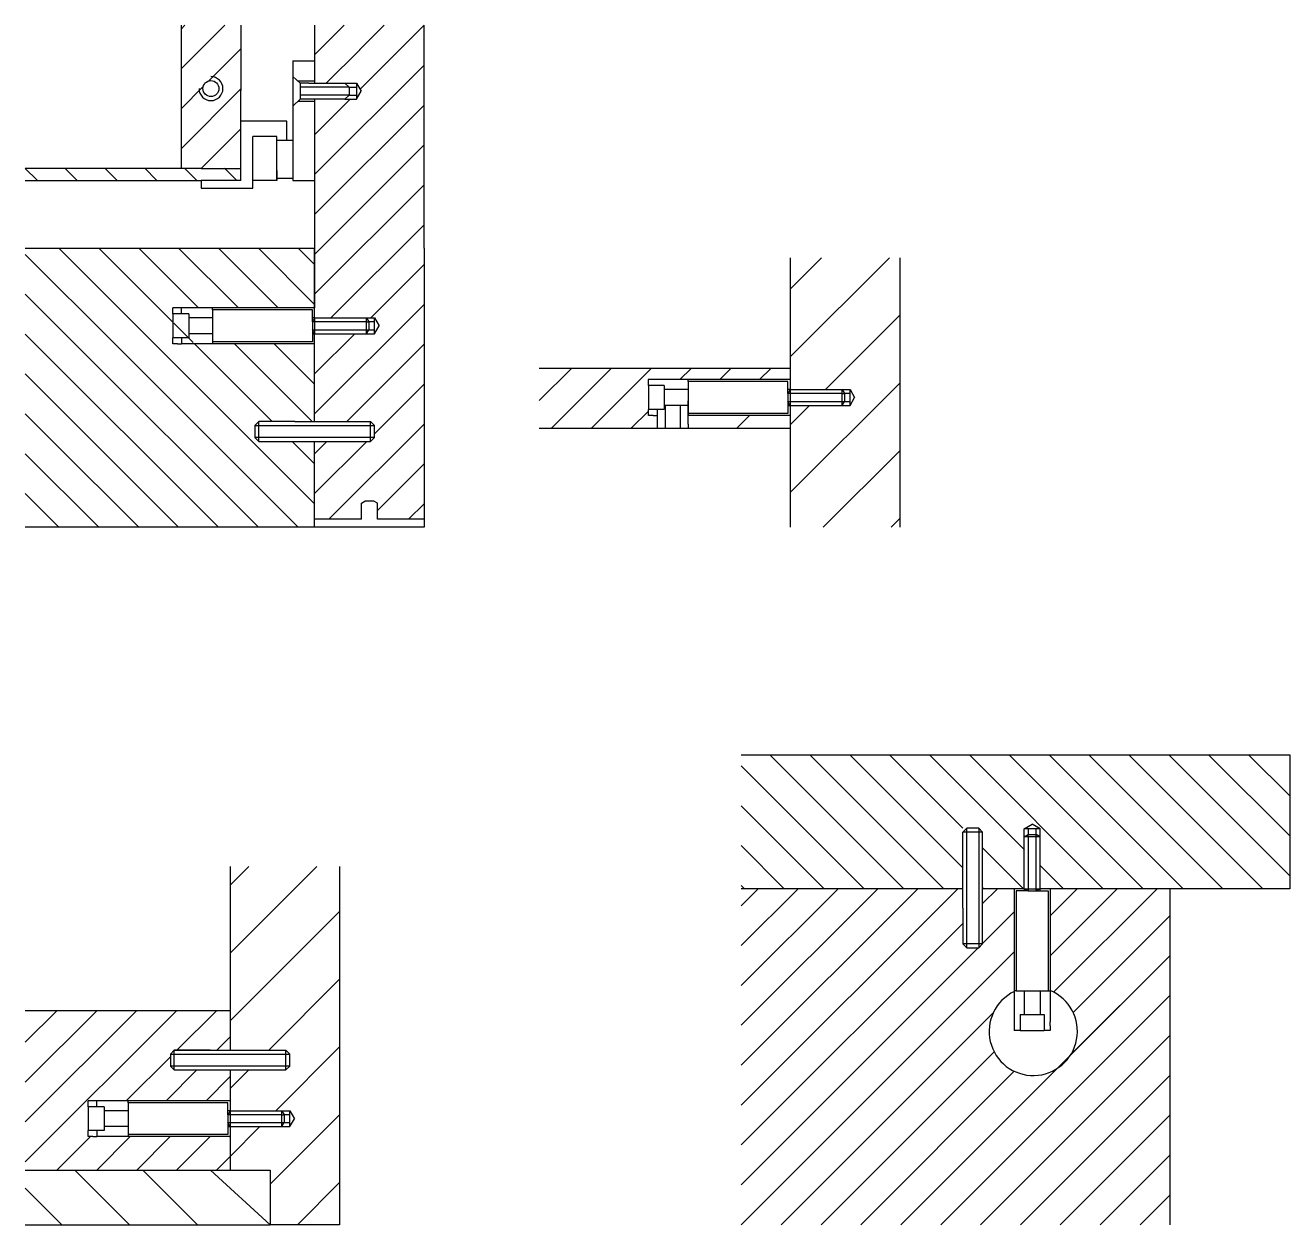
# Model space of a CAD drawing. Header units: millimetres. Extents: x 1628 to 5948, y -265 to 1722.
# Drawn here: x 4804.27 to 4835.98, y 1193.12 to 1223.2 of the extents above; entities that cross this region are included whole.
import ezdxf

# ---------------------------------------------------------------- set-up
doc = ezdxf.new("R2010")
doc.units = ezdxf.units.MM
doc.layers.get('0').update_dxf_attribs({"color": 8})
for name, color, linetype in [('filatura', 8, 'Continuous'), ('Incastri', 4, 'Continuous'), ('tratteggio', 5, 'Continuous')]:
    doc.layers.add(name, color=color, linetype=linetype)

# ---------------------------------------------------------------- blocks, each defined once
blk = doc.blocks.new('vite 2')
for p, q in [((302.355, 103.432), (302.455, 103.532)), ((302.355, 103.432), (302.355, 100.632)), ((302.755, 103.532), (302.455, 103.532)), ((302.755, 103.532), (302.855, 103.432)), ((302.855, 102.532), (302.855, 103.432)), ((302.855, 102.532), (302.855, 100.632)), ((302.355, 100.632), (302.455, 100.532)), ((302.455, 100.532), (302.755, 100.532)), ((302.855, 100.632), (302.755, 100.532))]:
    blk.add_line(p, q)
at = {"layer": 'filatura'}
for p, q in [((302.355, 103.432), (302.855, 103.432)), ((302.455, 100.532), (302.455, 103.532)), ((302.755, 103.532), (302.755, 100.532)), ((302.355, 100.632), (302.855, 100.632))]:
    blk.add_line(p, q, dxfattribs=at)

msp = doc.modelspace()

# ---------------------------------------------------------------- hatches: boundary and pattern name
h = msp.add_hatch()
h.set_pattern_fill('JIS_WOOD', color=175, scale=1.7)
h.set_pattern_definition([(45, (4016.8016, 1114.9768), (-0.85, 0.85), [])])
h.paths.add_polyline_path([(4823.456, 1213.4), (4823.444, 1213.411), (4820.898, 1213.411), (4820.898, 1213.191), (4820.898, 1213.091), (4823.456, 1213.091)])

# ---------------------------------------------------------------- linework, layer by layer
at = {"color": 175, "linetype": 'Continuous'}
for p, q in [((4808.179, 1223.101), (4808.273, 1223.195)), ((4808.179, 1222.101), (4809.273, 1223.195)), ((4811.529, 1222.451), (4812.273, 1223.195)), ((4812.654, 1222.577), (4813.273, 1223.195)), ((4812.666, 1221.589), (4814.273, 1223.195)), ((4808.878, 1221.8), (4809.679, 1222.601)), ((4811.818, 1221.741), (4812.669, 1222.592)), ((4811.529, 1219.451), (4814.273, 1222.195)), ((4808.179, 1221.101), (4808.735, 1221.658)), ((4808.179, 1220.101), (4809.679, 1221.601)), ((4811.529, 1220.451), (4812.418, 1221.341)), ((4811.529, 1218.451), (4814.273, 1221.195)), ((4808.684, 1219.607), (4809.679, 1220.601)), ((4811.529, 1217.451), (4814.273, 1220.195)), ((4804.567, 1219.313), (4804.273, 1219.607)), ((4805.567, 1219.313), (4805.267, 1219.613)), ((4806.567, 1219.313), (4806.267, 1219.613)), ((4807.567, 1219.313), (4807.267, 1219.613)), ((4808.567, 1219.313), (4808.267, 1219.613)), ((4809.567, 1219.313), (4809.267, 1219.613)), ((4811.529, 1216.451), (4814.273, 1219.195)), ((4811.934, 1215.857), (4814.273, 1218.195)), ((4807.517, 1215.207), (4805.117, 1217.607)), ((4807.83, 1215.894), (4806.117, 1217.607)), ((4808.617, 1216.107), (4807.117, 1217.607)), ((4809.617, 1216.107), (4808.117, 1217.607)), ((4810.617, 1216.107), (4809.117, 1217.607)), ((4811.529, 1216.195), (4810.117, 1217.607)), ((4811.529, 1217.195), (4811.117, 1217.607)), ((4806.517, 1215.207), (4804.273, 1217.451)), ((4823.456, 1216.579), (4824.242, 1217.365)), ((4823.456, 1214.879), (4825.942, 1217.365)), ((4812.934, 1215.857), (4814.273, 1217.195)), ((4805.517, 1215.207), (4804.273, 1216.451)), ((4811.529, 1213.451), (4814.273, 1216.195)), ((4807.971, 1215.753), (4807.83, 1215.894)), ((4808.485, 1215.239), (4808.001, 1215.722)), ((4824.338, 1214.061), (4826.2, 1215.923)), ((4809.117, 1210.607), (4804.273, 1215.451)), ((4811.529, 1215.451), (4811.534, 1215.457)), ((4811.529, 1214.451), (4812.534, 1215.457)), ((4810.117, 1210.607), (4805.517, 1215.207)), ((4811.117, 1210.607), (4806.517, 1215.207)), ((4811.529, 1211.195), (4807.517, 1215.207)), ((4810.467, 1213.257), (4808.517, 1215.207)), ((4811.467, 1213.257), (4809.517, 1215.207)), ((4811.529, 1214.195), (4810.517, 1215.207)), ((4811.529, 1215.195), (4811.517, 1215.207)), ((4812.334, 1213.257), (4814.273, 1215.195)), ((4805.773, 1212.951), (4804.273, 1214.451)), ((4817.163, 1213.786), (4817.968, 1214.591)), ((4817.468, 1213.091), (4818.968, 1214.591)), ((4818.468, 1213.091), (4819.968, 1214.591)), ((4820.688, 1214.311), (4820.968, 1214.591)), ((4821.688, 1214.311), (4821.968, 1214.591)), ((4822.688, 1214.311), (4822.968, 1214.591)), ((4813.029, 1212.951), (4814.273, 1214.195)), ((4823.456, 1211.479), (4826.2, 1214.223)), ((4819.468, 1213.091), (4819.898, 1213.521)), ((4823.456, 1213.179), (4823.938, 1213.661)), ((4823.456, 1213.656), (4823.461, 1213.661)), ((4804.967, 1212.757), (4804.273, 1213.451)), ((4811.884, 1210.807), (4814.273, 1213.195)), ((4823.456, 1213.4), (4823.444, 1213.411)), ((4808.117, 1210.607), (4805.773, 1212.951)), ((4807.117, 1210.607), (4804.967, 1212.757)), ((4811.529, 1212.195), (4810.967, 1212.757)), ((4811.529, 1212.451), (4811.834, 1212.757)), ((4811.529, 1211.451), (4812.834, 1212.757)), ((4806.117, 1210.607), (4804.273, 1212.451)), ((4824.284, 1210.607), (4826.2, 1212.523)), ((4813.101, 1211.023), (4814.273, 1212.195)), ((4805.117, 1210.607), (4804.273, 1211.451)), ((4813.884, 1210.807), (4814.273, 1211.195)), ((4825.984, 1210.607), (4826.2, 1210.823)), ((4809.41, 1201.629), (4809.882, 1202.101)), ((4809.41, 1199.929), (4811.582, 1202.101)), ((4829.731, 1201.543), (4829.725, 1201.549)), ((4829.987, 1201.543), (4829.975, 1201.531)), ((4809.41, 1198.229), (4812.154, 1200.973)), ((4810.377, 1197.496), (4812.154, 1199.273)), ((4804.273, 1197.692), (4805.072, 1198.491)), ((4804.273, 1196.692), (4806.072, 1198.491)), ((4804.273, 1195.692), (4807.072, 1198.491)), ((4804.273, 1194.692), (4808.072, 1198.491)), ((4808.077, 1197.496), (4809.072, 1198.491)), ((4809.077, 1197.496), (4809.41, 1197.829)), ((4806.806, 1196.225), (4807.91, 1197.329)), ((4810.556, 1195.975), (4812.154, 1197.573)), ((4807.806, 1196.225), (4808.577, 1196.996)), ((4809.41, 1196.529), (4809.877, 1196.996)), ((4808.806, 1196.225), (4809.41, 1196.829)), ((4810.41, 1194.129), (4812.154, 1195.873)), ((4809.41, 1195.57), (4809.416, 1195.575)), ((4809.41, 1194.829), (4810.156, 1195.575)), ((4805.067, 1194.486), (4805.906, 1195.325)), ((4806.067, 1194.486), (4806.906, 1195.325)), ((4807.067, 1194.486), (4807.906, 1195.325)), ((4808.067, 1194.486), (4808.906, 1195.325)), ((4809.41, 1195.314), (4809.399, 1195.325)), ((4809.067, 1194.486), (4809.41, 1194.829)), ((4806.888, 1193.116), (4805.518, 1194.486)), ((4808.588, 1193.116), (4807.218, 1194.486)), ((4810.41, 1193.116), (4808.918, 1194.486)), ((4811.097, 1193.116), (4812.154, 1194.173)), ((4805.188, 1193.116), (4804.273, 1194.032))]:
    msp.add_line(p, q, dxfattribs=at)
for p, q in [((4808.179, 1223.195), (4808.179, 1220.007)), ((4809.679, 1223.195), (4809.679, 1221.557)), ((4811.529, 1223.195), (4811.529, 1221.741)), ((4814.273, 1217.607), (4814.273, 1223.195)), ((4810.979, 1222.307), (4810.979, 1219.307)), ((4810.979, 1222.307), (4811.529, 1222.307)), ((4811.169, 1221.741), (4810.979, 1221.914)), ((4811.529, 1221.791), (4811.114, 1221.791)), ((4811.379, 1221.741), (4811.169, 1221.741)), ((4811.379, 1221.741), (4811.779, 1221.741)), ((4811.779, 1221.741), (4812.079, 1221.741)), ((4812.079, 1221.741), (4812.282, 1221.741)), ((4812.282, 1221.741), (4812.392, 1221.641)), ((4812.579, 1221.741), (4812.694, 1221.541)), ((4812.579, 1221.741), (4812.579, 1221.341)), ((4809.679, 1219.607), (4809.679, 1221.557)), ((4812.282, 1221.341), (4812.392, 1221.441)), ((4812.392, 1221.641), (4812.579, 1221.641)), ((4812.392, 1221.641), (4812.392, 1221.441)), ((4812.392, 1221.441), (4812.579, 1221.441)), ((4812.579, 1221.341), (4812.694, 1221.541)), ((4811.169, 1221.341), (4810.979, 1221.168)), ((4811.114, 1221.291), (4811.529, 1221.291)), ((4812.282, 1221.341), (4811.169, 1221.341)), ((4811.529, 1221.341), (4811.529, 1217.607)), ((4810.829, 1220.794), (4809.679, 1220.794)), ((4810.829, 1220.306), (4810.829, 1220.794)), ((4810.579, 1220.407), (4809.979, 1220.408)), ((4809.979, 1219.107), (4809.979, 1220.408)), ((4810.579, 1219.557), (4810.579, 1220.407)), ((4810.579, 1219.307), (4810.579, 1220.407)), ((4810.979, 1220.307), (4810.579, 1220.305)), ((4808.179, 1220.007), (4808.179, 1219.807)), ((4808.179, 1219.607), (4804.273, 1219.607)), ((4808.179, 1219.807), (4808.179, 1219.607)), ((4808.679, 1219.607), (4808.179, 1219.607)), ((4808.679, 1219.607), (4809.679, 1219.607)), ((4809.679, 1219.307), (4809.679, 1219.607)), ((4810.579, 1219.557), (4810.579, 1219.307)), ((4804.273, 1219.307), (4808.679, 1219.307)), ((4809.679, 1219.307), (4808.679, 1219.307)), ((4808.679, 1219.307), (4808.679, 1219.107)), ((4810.579, 1219.307), (4809.979, 1219.307)), ((4810.979, 1219.357), (4810.579, 1219.357)), ((4810.979, 1219.307), (4811.529, 1219.307)), ((4808.679, 1219.107), (4809.979, 1219.107)), ((4804.273, 1217.607), (4811.529, 1217.607)), ((4811.529, 1215.857), (4811.529, 1217.607)), ((4811.529, 1217.607), (4811.529, 1216.107)), ((4814.273, 1217.607), (4814.273, 1210.607)), ((4823.456, 1217.365), (4823.456, 1214.061)), ((4826.2, 1217.365), (4826.2, 1210.607)), ((4808.188, 1216.107), (4807.969, 1216.107)), ((4811.529, 1216.107), (4807.971, 1216.107)), ((4807.971, 1215.957), (4807.971, 1216.107)), ((4808.971, 1216.107), (4808.188, 1216.107)), ((4808.188, 1215.957), (4808.188, 1216.107)), ((4811.529, 1216.107), (4808.971, 1216.107)), ((4808.971, 1216.057), (4808.971, 1216.107)), ((4811.471, 1216.057), (4808.971, 1216.057)), ((4808.971, 1216.057), (4808.971, 1215.257)), ((4811.471, 1215.857), (4811.471, 1216.057)), ((4808.371, 1215.957), (4807.971, 1215.957)), ((4807.971, 1215.957), (4807.971, 1215.357)), ((4808.371, 1215.957), (4808.188, 1215.957)), ((4808.371, 1215.957), (4808.371, 1215.857)), ((4808.971, 1215.857), (4808.371, 1215.857)), ((4808.371, 1215.857), (4808.371, 1215.448)), ((4811.529, 1215.857), (4811.471, 1215.857)), ((4811.529, 1215.857), (4812.829, 1215.857)), ((4812.829, 1215.857), (4812.886, 1215.757)), ((4813.029, 1215.757), (4812.886, 1215.757)), ((4812.886, 1215.757), (4812.886, 1215.557)), ((4813.029, 1215.857), (4813.144, 1215.657)), ((4808.971, 1215.457), (4808.371, 1215.457)), ((4808.371, 1215.448), (4808.371, 1215.357)), ((4811.471, 1215.457), (4811.471, 1215.257)), ((4811.471, 1215.457), (4811.529, 1215.457)), ((4811.529, 1213.257), (4811.529, 1215.457)), ((4811.529, 1215.457), (4812.829, 1215.457)), ((4812.829, 1215.457), (4812.886, 1215.557)), ((4812.886, 1215.557), (4813.029, 1215.557)), ((4813.029, 1215.457), (4813.144, 1215.657)), ((4808.371, 1215.357), (4807.971, 1215.357)), ((4807.971, 1215.207), (4807.971, 1215.357)), ((4808.088, 1215.207), (4807.971, 1215.207)), ((4808.088, 1215.207), (4808.188, 1215.207)), ((4808.371, 1215.357), (4808.188, 1215.357)), ((4808.188, 1215.357), (4808.188, 1215.207)), ((4808.971, 1215.207), (4808.188, 1215.207)), ((4811.471, 1215.257), (4808.971, 1215.257)), ((4808.971, 1215.257), (4808.971, 1215.207)), ((4811.529, 1215.207), (4808.971, 1215.207)), ((4823.456, 1214.591), (4817.163, 1214.591)), ((4823.456, 1214.611), (4823.456, 1214.311)), ((4820.115, 1214.311), (4819.896, 1214.311)), ((4823.456, 1214.311), (4819.898, 1214.311)), ((4819.898, 1214.161), (4819.898, 1214.311)), ((4820.298, 1214.161), (4819.898, 1214.161)), ((4819.898, 1214.161), (4819.898, 1213.561)), ((4820.898, 1214.311), (4820.115, 1214.311)), ((4820.298, 1214.161), (4820.115, 1214.161)), ((4820.298, 1214.161), (4820.298, 1214.061)), ((4823.456, 1214.311), (4820.898, 1214.311)), ((4820.898, 1214.261), (4820.898, 1214.311)), ((4823.398, 1214.261), (4820.898, 1214.261)), ((4820.898, 1214.261), (4820.898, 1213.461)), ((4823.398, 1214.061), (4823.398, 1214.261)), ((4820.898, 1214.061), (4820.298, 1214.061)), ((4820.298, 1214.061), (4820.298, 1213.653)), ((4823.456, 1214.061), (4823.398, 1214.061)), ((4823.456, 1214.061), (4824.756, 1214.061)), ((4824.756, 1214.061), (4824.813, 1213.961)), ((4824.956, 1213.961), (4824.813, 1213.961)), ((4824.813, 1213.961), (4824.813, 1213.761)), ((4824.956, 1214.061), (4825.071, 1213.861)), ((4824.956, 1213.661), (4825.071, 1213.861)), ((4820.298, 1213.561), (4819.898, 1213.561)), ((4819.898, 1213.411), (4819.898, 1213.561)), ((4820.298, 1213.561), (4820.115, 1213.561)), ((4820.115, 1213.561), (4820.115, 1213.411)), ((4820.898, 1213.661), (4820.298, 1213.661)), ((4820.298, 1213.653), (4820.298, 1213.561)), ((4820.898, 1213.191), (4820.898, 1213.778)), ((4823.398, 1213.661), (4823.398, 1213.461)), ((4823.398, 1213.661), (4823.456, 1213.661)), ((4823.456, 1213.661), (4823.456, 1210.607)), ((4823.456, 1213.661), (4824.756, 1213.661)), ((4824.756, 1213.661), (4824.813, 1213.761)), ((4824.813, 1213.761), (4824.956, 1213.761)), ((4820.015, 1213.411), (4819.898, 1213.411)), ((4820.015, 1213.411), (4820.115, 1213.411)), ((4820.115, 1213.411), (4820.115, 1213.411)), ((4820.115, 1213.411), (4820.115, 1213.091)), ((4823.398, 1213.461), (4820.898, 1213.461)), ((4820.898, 1213.461), (4820.898, 1213.411)), ((4823.456, 1213.411), (4820.898, 1213.411)), ((4820.898, 1213.191), (4820.898, 1213.091)), ((4817.163, 1213.091), (4823.456, 1213.091)), ((4811.529, 1210.607), (4811.529, 1212.757)), ((4812.701, 1211.207), (4812.787, 1211.257)), ((4812.701, 1210.807), (4812.701, 1211.207)), ((4813.014, 1211.257), (4812.787, 1211.257)), ((4813.101, 1211.207), (4813.014, 1211.257)), ((4813.101, 1210.807), (4813.101, 1211.207)), ((4812.701, 1210.807), (4811.529, 1210.807)), ((4814.273, 1210.807), (4813.101, 1210.807)), ((4814.273, 1210.607), (4804.273, 1210.607)), ((4822.228, 1204.903), (4835.981, 1204.903)), ((4835.981, 1204.903), (4835.981, 1201.543)), ((4829.325, 1203.043), (4829.525, 1203.158)), ((4829.425, 1203.043), (4829.425, 1202.901)), ((4829.725, 1203.043), (4829.525, 1203.158)), ((4829.625, 1202.901), (4829.625, 1203.043)), ((4829.325, 1202.843), (4829.425, 1202.901)), ((4829.325, 1201.543), (4829.325, 1202.843)), ((4829.425, 1202.901), (4829.625, 1202.901)), ((4829.725, 1202.843), (4829.625, 1202.901)), ((4829.725, 1201.543), (4829.725, 1202.843)), ((4809.41, 1202.101), (4809.41, 1197.496)), ((4812.154, 1202.101), (4812.154, 1193.116)), ((4827.781, 1201.543), (4822.228, 1201.543)), ((4829.331, 1201.543), (4828.281, 1201.543)), ((4829.075, 1201.543), (4829.075, 1198.985)), ((4829.075, 1201.543), (4829.075, 1197.985)), ((4829.325, 1201.485), (4829.125, 1201.485)), ((4829.125, 1201.485), (4829.125, 1198.985)), ((4829.325, 1201.543), (4829.325, 1201.485)), ((4829.725, 1201.485), (4829.725, 1201.543)), ((4829.725, 1201.485), (4829.925, 1201.485)), ((4832.981, 1201.543), (4829.731, 1201.543)), ((4829.925, 1201.485), (4829.925, 1198.985)), ((4829.975, 1201.543), (4829.975, 1198.985)), ((4835.981, 1201.543), (4832.981, 1201.543)), ((4832.981, 1193.116), (4832.981, 1201.543)), ((4830.55, 1198.438), (4832.981, 1200.869)), ((4830.487, 1197.375), (4832.981, 1199.869)), ((4829.075, 1198.985), (4829.075, 1198.202)), ((4829.125, 1198.985), (4829.075, 1198.985)), ((4829.125, 1198.985), (4829.925, 1198.985)), ((4829.325, 1198.985), (4829.325, 1198.385)), ((4829.725, 1198.985), (4829.725, 1198.385)), ((4829.925, 1198.985), (4829.975, 1198.985)), ((4829.975, 1198.985), (4829.975, 1198.202)), ((4804.273, 1198.491), (4809.41, 1198.491)), ((4829.225, 1198.385), (4829.225, 1197.985)), ((4829.225, 1198.385), (4829.325, 1198.385)), ((4829.225, 1198.385), (4829.225, 1198.203)), ((4829.325, 1198.385), (4829.734, 1198.385)), ((4829.734, 1198.385), (4829.825, 1198.385)), ((4829.825, 1198.385), (4829.825, 1197.985)), ((4829.825, 1198.385), (4829.825, 1198.202)), ((4829.075, 1198.202), (4829.075, 1197.983)), ((4829.225, 1197.985), (4829.075, 1197.985)), ((4829.225, 1197.985), (4829.825, 1197.985)), ((4829.975, 1197.985), (4829.825, 1197.985)), ((4829.975, 1198.102), (4829.975, 1198.202)), ((4829.975, 1198.102), (4829.975, 1197.985)), ((4808.01, 1197.496), (4809.41, 1197.496)), ((4809.41, 1196.996), (4809.41, 1195.975)), ((4809.41, 1196.996), (4809.41, 1195.975)), ((4806.07, 1196.225), (4805.851, 1196.225)), ((4805.853, 1196.075), (4805.853, 1196.225)), ((4809.41, 1196.225), (4805.853, 1196.225)), ((4806.253, 1196.075), (4805.853, 1196.075)), ((4805.853, 1196.075), (4805.853, 1195.475)), ((4806.853, 1196.225), (4806.07, 1196.225)), ((4806.07, 1196.075), (4806.07, 1196.225)), ((4806.253, 1196.075), (4806.07, 1196.075)), ((4806.253, 1196.075), (4806.253, 1195.975)), ((4809.41, 1196.225), (4806.853, 1196.225)), ((4806.853, 1196.175), (4806.853, 1196.225)), ((4809.353, 1196.175), (4806.853, 1196.175)), ((4806.853, 1196.175), (4806.853, 1195.375)), ((4809.353, 1195.975), (4809.353, 1196.175)), ((4806.853, 1195.975), (4806.253, 1195.975)), ((4806.253, 1195.975), (4806.253, 1195.567)), ((4809.41, 1195.975), (4809.353, 1195.975)), ((4809.41, 1195.975), (4810.71, 1195.975)), ((4810.71, 1195.975), (4810.768, 1195.875)), ((4810.91, 1195.875), (4810.768, 1195.875)), ((4810.768, 1195.875), (4810.768, 1195.675)), ((4810.91, 1195.975), (4811.026, 1195.775)), ((4810.91, 1195.575), (4811.026, 1195.775)), ((4806.253, 1195.475), (4805.853, 1195.475)), ((4805.853, 1195.325), (4805.853, 1195.475)), ((4806.253, 1195.475), (4806.07, 1195.475)), ((4806.07, 1195.475), (4806.07, 1195.325)), ((4806.853, 1195.575), (4806.253, 1195.575)), ((4806.253, 1195.567), (4806.253, 1195.475)), ((4809.353, 1195.575), (4809.353, 1195.375)), ((4809.353, 1195.575), (4809.41, 1195.575)), ((4809.41, 1195.575), (4810.71, 1195.575)), ((4809.41, 1195.575), (4809.41, 1194.486)), ((4809.41, 1195.575), (4809.41, 1194.491)), ((4809.41, 1195.496), (4809.41, 1195.246)), ((4810.71, 1195.575), (4810.768, 1195.675)), ((4810.768, 1195.675), (4810.91, 1195.675)), ((4805.97, 1195.325), (4805.853, 1195.325)), ((4805.97, 1195.325), (4806.07, 1195.325)), ((4806.853, 1195.325), (4806.07, 1195.325)), ((4809.353, 1195.375), (4806.853, 1195.375)), ((4806.853, 1195.375), (4806.853, 1195.325)), ((4809.41, 1195.325), (4806.853, 1195.325)), ((4804.273, 1194.486), (4809.41, 1194.486)), ((4809.41, 1194.486), (4810.41, 1194.486)), ((4810.41, 1194.486), (4810.41, 1193.116)), ((4804.273, 1193.116), (4810.41, 1193.116)), ((4812.154, 1193.116), (4810.41, 1193.116))]:
    msp.add_line(p, q)
msp.add_circle((4808.929, 1221.607), 0.2)
msp.add_circle((4808.929, 1221.607), 0.2)
msp.add_circle((4808.929, 1221.607), 0.2)
msp.add_arc((4829.55, 1197.964), 1.107, 115.3739, 67.3777)
at = {"layer": 'filatura'}
for p, q in [((4811.169, 1221.741), (4811.169, 1221.341)), ((4812.282, 1221.741), (4812.579, 1221.741)), ((4812.392, 1221.641), (4811.169, 1221.641)), ((4812.392, 1221.441), (4811.169, 1221.441)), ((4812.282, 1221.341), (4812.579, 1221.341)), ((4811.529, 1215.857), (4811.471, 1215.757)), ((4811.471, 1215.757), (4811.471, 1215.857)), ((4812.829, 1215.757), (4811.471, 1215.757)), ((4811.471, 1215.757), (4811.471, 1215.557)), ((4811.529, 1215.857), (4811.529, 1215.457)), ((4812.829, 1215.457), (4812.829, 1215.857)), ((4812.829, 1215.857), (4813.029, 1215.857)), ((4812.829, 1215.757), (4812.886, 1215.757)), ((4813.029, 1215.457), (4813.029, 1215.857)), ((4811.471, 1215.557), (4812.829, 1215.557)), ((4811.529, 1215.457), (4811.471, 1215.557)), ((4811.471, 1215.557), (4811.471, 1215.457)), ((4812.829, 1215.557), (4812.886, 1215.557)), ((4812.829, 1215.457), (4813.029, 1215.457)), ((4823.456, 1214.061), (4823.398, 1213.961)), ((4823.398, 1213.961), (4823.398, 1214.061)), ((4824.756, 1213.961), (4823.398, 1213.961)), ((4823.398, 1213.961), (4823.398, 1213.761)), ((4823.456, 1214.061), (4823.456, 1213.661)), ((4824.756, 1213.661), (4824.756, 1214.061)), ((4824.756, 1214.061), (4824.956, 1214.061)), ((4824.756, 1213.961), (4824.813, 1213.961)), ((4824.956, 1213.661), (4824.956, 1214.061)), ((4820.315, 1213.661), (4820.315, 1213.091)), ((4820.698, 1213.661), (4820.698, 1213.091)), ((4823.398, 1213.761), (4824.756, 1213.761)), ((4823.456, 1213.661), (4823.398, 1213.761)), ((4823.398, 1213.761), (4823.398, 1213.661)), ((4824.756, 1213.761), (4824.813, 1213.761)), ((4824.756, 1213.661), (4824.956, 1213.661)), ((4829.725, 1203.043), (4829.325, 1203.043)), ((4829.325, 1202.843), (4829.325, 1203.043)), ((4829.725, 1202.843), (4829.725, 1203.043)), ((4829.725, 1202.843), (4829.325, 1202.843)), ((4829.425, 1202.843), (4829.425, 1202.901)), ((4829.425, 1202.843), (4829.425, 1201.485)), ((4829.625, 1202.843), (4829.625, 1202.901)), ((4829.625, 1201.485), (4829.625, 1202.843)), ((4829.325, 1201.543), (4829.425, 1201.485)), ((4829.325, 1201.543), (4829.725, 1201.543)), ((4829.425, 1201.485), (4829.325, 1201.485)), ((4829.425, 1201.485), (4829.625, 1201.485)), ((4829.725, 1201.543), (4829.625, 1201.485)), ((4829.625, 1201.485), (4829.725, 1201.485)), ((4809.41, 1195.975), (4809.353, 1195.875)), ((4809.353, 1195.875), (4809.353, 1195.975)), ((4810.71, 1195.875), (4809.353, 1195.875)), ((4809.353, 1195.875), (4809.353, 1195.675)), ((4809.41, 1195.975), (4809.41, 1195.575)), ((4810.71, 1195.575), (4810.71, 1195.975)), ((4810.71, 1195.975), (4810.91, 1195.975)), ((4810.71, 1195.875), (4810.768, 1195.875)), ((4810.91, 1195.575), (4810.91, 1195.975)), ((4809.353, 1195.675), (4810.71, 1195.675)), ((4809.41, 1195.575), (4809.353, 1195.675)), ((4809.353, 1195.675), (4809.353, 1195.575)), ((4810.71, 1195.675), (4810.768, 1195.675)), ((4810.71, 1195.575), (4810.91, 1195.575))]:
    msp.add_line(p, q, dxfattribs=at)
msp.add_arc((4808.929, 1221.607), 0.3, 180, 90, dxfattribs=at)
at = {"layer": 'Incastri', "linetype": 'Continuous'}
for p, q in [((4825.307, 1201.543), (4822.228, 1204.623)), ((4826.307, 1201.543), (4822.947, 1204.903)), ((4827.307, 1201.543), (4823.947, 1204.903)), ((4827.781, 1202.069), (4824.947, 1204.903)), ((4827.786, 1203.064), (4825.947, 1204.903)), ((4829.331, 1202.519), (4826.947, 1204.903)), ((4831.307, 1201.543), (4827.947, 1204.903)), ((4831.281, 1202.569), (4828.947, 1204.903)), ((4832.731, 1202.119), (4829.947, 1204.903)), ((4834.307, 1201.543), (4830.947, 1204.903)), ((4835.307, 1201.543), (4831.947, 1204.903)), ((4835.981, 1201.869), (4832.947, 1204.903)), ((4835.981, 1202.869), (4833.947, 1204.903)), ((4835.981, 1203.869), (4834.947, 1204.903)), ((4824.307, 1201.543), (4822.228, 1203.623)), ((4823.307, 1201.543), (4822.228, 1202.623)), ((4829.307, 1201.543), (4828.281, 1202.569)), ((4832.307, 1201.543), (4831.281, 1202.569)), ((4830.307, 1201.543), (4829.731, 1202.119)), ((4833.307, 1201.543), (4832.731, 1202.119)), ((4822.307, 1201.543), (4822.228, 1201.623)), ((4822.228, 1201.116), (4822.655, 1201.543)), ((4822.228, 1200.116), (4823.655, 1201.543)), ((4822.228, 1199.116), (4824.655, 1201.543)), ((4822.228, 1198.116), (4825.655, 1201.543)), ((4822.228, 1197.116), (4826.655, 1201.543)), ((4822.228, 1196.116), (4827.655, 1201.543)), ((4828.281, 1201.169), (4828.655, 1201.543)), ((4829.981, 1200.869), (4830.655, 1201.543)), ((4829.981, 1199.869), (4831.655, 1201.543)), ((4830.058, 1198.946), (4832.655, 1201.543)), ((4828.281, 1200.169), (4829.081, 1200.969)), ((4822.228, 1195.116), (4827.781, 1200.669)), ((4822.228, 1194.116), (4828.17, 1200.058)), ((4822.228, 1193.116), (4829.081, 1199.969)), ((4826.228, 1193.116), (4832.981, 1199.869)), ((4827.228, 1193.116), (4832.981, 1198.869)), ((4823.228, 1193.116), (4828.55, 1198.438)), ((4828.228, 1193.116), (4832.981, 1197.869)), ((4824.228, 1193.116), (4828.567, 1197.455)), ((4825.228, 1193.116), (4829.075, 1196.964)), ((4829.228, 1193.116), (4832.981, 1196.869)), ((4830.228, 1193.116), (4832.981, 1195.869)), ((4831.228, 1193.116), (4832.981, 1194.869)), ((4832.228, 1193.116), (4832.981, 1193.869))]:
    msp.add_line(p, q, dxfattribs=at)
at = {"layer": 'tratteggio', "color": 175, "linetype": 'Continuous'}
msp.add_line((4828.307, 1201.543), (4828.281, 1201.569), dxfattribs=at)

# ---------------------------------------------------------------- block references
for p, rotation in [((4913.56, 910.402), 90), ((5130.636, 1303.59), 180), ((4911.442, 894.641), 90)]:
    msp.add_blockref('vite 2', p, dxfattribs=dict(rotation=rotation))

doc.saveas('drawing.dxf')
